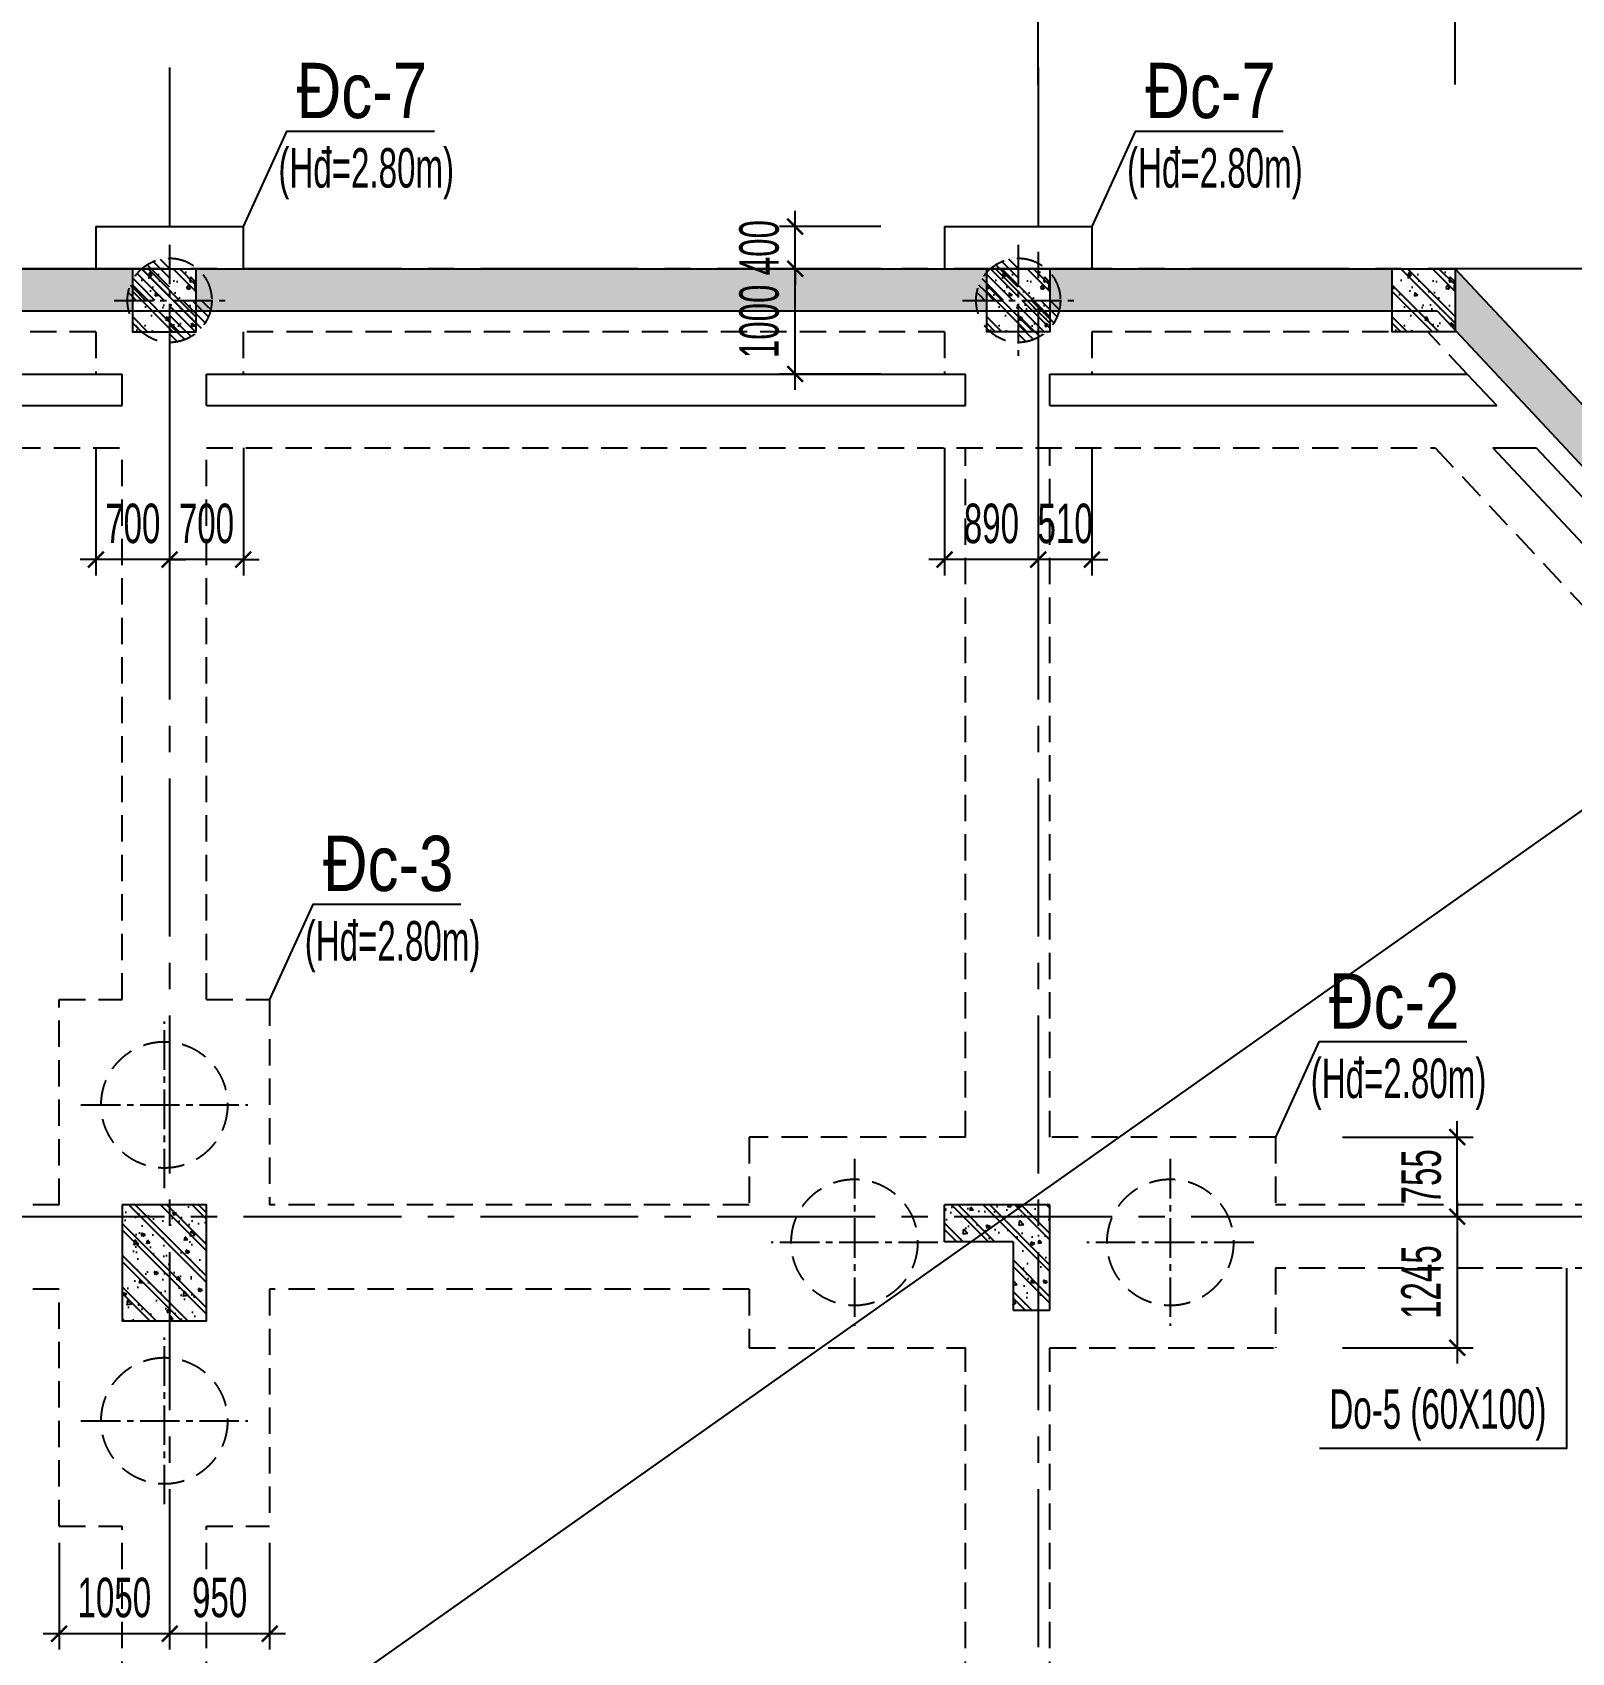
# Model space of a CAD drawing. Extents: x 1719887 to 1865417, y -150890 to 59748.
# Drawn here: x 1821127 to 1835745, y -76989 to -61604 of the extents above; entities that cross this region are included whole.
import ezdxf
from ezdxf.enums import TextEntityAlignment as Align

# ---------------------------------------------------------------- set-up
doc = ezdxf.new("R2010")
doc.units = 0
doc.header["$LTSCALE"] = 1000
doc.header["$MEASUREMENT"] = 0
doc.header["$PDMODE"] = 3
doc.linetypes.add('CENTER2', pattern=[1.125, 0.75, -0.125, 0.125, -0.125])
doc.linetypes.add('HIDDEN', pattern=[0.375, 0.25, -0.125])
doc.layers.get('0').update_dxf_attribs({"linetype": 'CONTINUOUS'})
doc.layers.get('Defpoints').update_dxf_attribs({"linetype": 'CONTINUOUS'})
for name, color, linetype in [('CDC.01.AXIS', 160, 'CENTER2'), ('CDC.02.DIM', 1, 'CONTINUOUS'), ('CDC.03.BORDER', 3, 'CONTINUOUS'), ('CDC.04.HIDDEN', 8, 'HIDDEN'), ('CDC.05.STEEL', 4, 'CONTINUOUS'), ('CDC.06.TEXT', 2, 'CONTINUOUS'), ('CDC.10.HATCH', 9, 'CONTINUOUS'), ('CDC.11.NOTE', 8, 'CONTINUOUS')]:
    doc.layers.add(name, color=color, linetype=linetype)
doc.layers.add('KCS_Plotter', color=11, linetype='CONTINUOUS', plot=False)
doc.styles.add('ARIAL', font='arial.ttf', dxfattribs={"width": 0.6})
doc.dimstyles.new('D150', dxfattribs={"dimscale": 150, "dimtxt": 2.5, "dimasz": 1, "dimexe": 1, "dimexo": 0, "dimgap": 1, "dimtad": 1, "dimdec": 0, "dimdsep": 46, "dimtxsty": 'ARIAL', "dimblk": 'ARCHTICK', "dimcen": 1, "dimdle": 1, "dimclrd": 1, "dimclre": 1, "dimclrt": 2, "dimadec": 0, "dimazin": 0, "dimtfac": 0.00072, "dimtdec": 0, "dimtix": 1, "dimtmove": 2, "dimatfit": 3, "dimldrblk": 'ARCHTICK', "dimfxl": 1, "dimtolj": 1, "dimlwd": -1, "dimlwe": -1, "dimarcsym": 0})

# ---------------------------------------------------------------- blocks, each defined once
blk = doc.blocks.new('MONG')
at = {"layer": 'CDC.10.HATCH'}
h = blk.add_hatch(dxfattribs=at)
h.set_pattern_fill('CHAU-01', color=256, scale=80, style=0, pattern_type=2)
h.set_pattern_definition([(50, (0, 0), (573.80815, -50.20171), [60, -660]), (355, (0, 0), (-111.00107, 601.7537), [48, -528]), (100.4514, (47.8, -4.2), (462.8075, 551.55163), [50.99215, -560.91369]), (46.1842, (0, 160), (853.79284, -132.4152), [90, -990]), (96.6356, (71.15, 149), (747.73016, 779.2943), [76.48823, -841.3704]), (351.1842, (0, 160), (747.72956, 779.2949), [72, -792]), (21, (80, 120), (477.52564, -322.09511), [60, -660]), (326, (80, 120), (194.65227, 580.12004), [48, -528]), (71.4514, (119.8, 93.16), (672.1781, 258.0244), [50.99215, -560.91369]), (37.5, (0, 0), (9.727884, 266.315083), [0, -521.6, 0, -536, 0, -530]), (7.5, (0, 0), (210.45563, 315.52937), [0, -305.6, 0, -509.6, 0, -202]), (327.5, (-178.4, 0), (427.05795, -18.043897), [0, -200, 0, -624, 0, -828]), (317.5, (-258.4, 0), (466.548935, 80.083986), [0, -260, 0, -414.4, 0, -588]), (45, (0, 0), (-240.416306, 240.416306), []), (45, (0, 98), (-240.416306, 240.416306), [])])
h.paths.add_polyline_path([(1797570, -63848), (1790305, -63848), (1790305, -64248), (1797570, -64248)])
h.paths.add_polyline_path([(1805680, -63848), (1798170, -63848), (1798170, -64248), (1805680, -64248)])
h.paths.add_polyline_path([(1813880, -63848), (1806280, -63848), (1806280, -64248), (1813880, -64248)])
h.paths.add_polyline_path([(1822080, -63848), (1814480, -63848), (1814480, -64248), (1822080, -64248)])
h.paths.add_polyline_path([(1830190, -63848), (1822680, -63848), (1822680, -64248), (1830190, -64248)])
h.paths.add_polyline_path([(1834040, -63848), (1830790, -63848), (1830790, -64248), (1834040, -64248)])
h.paths.add_polyline_path([(1834640, -63848), (1834640, -63848), (1834640, -64433), (1837932, -67954), (1838480, -67954)])
h = blk.add_hatch(dxfattribs=at)
h.set_pattern_fill('CHAU-01', color=256, scale=50, angle=270, style=0, pattern_type=2)
h.set_pattern_definition([(320, (73323.72, -371169.85), (-31.376067, -358.63009), [37.5, -412.5]), (265, (73323.7, -371169.85), (376.09607, 69.37567), [30, -330]), (10.4514, (73321.1, -371199.73), (344.71977, -289.25469), [31.870095, -350.571056]), (316.1842, (73423.7, -371169.85), (-82.75951, -533.62052), [56.25, -618.75]), (6.6356, (73416.8, -371214.3), (487.05894, -467.33135), [47.80514, -525.8565]), (261.1842, (73423.7, -371169.85), (487.0593, -467.33097), [45, -495]), (291, (73398.72, -371219.85), (-201.309445, -298.453526), [37.5, -412.5]), (236, (73398.7, -371219.85), (362.57502, -121.657666), [30, -330]), (341.4514, (73381.94, -371244.72), (161.26525, -420.111314), [31.870095, -350.571056]), (307.5, (73323.72, -371169.85), (166.446927, -6.079928), [0, -326, 0, -335, 0, -331.25]), (277.5, (73323.72, -371169.85), (197.205856, -131.534769), [0, -191, 0, -318.5, 0, -126.25]), (237.5, (73323.72, -371058.35), (-11.277436, -266.911218), [0, -125, 0, -390, 0, -517.5]), (227.5, (73323.72, -371008.35), (50.05249, -291.593085), [0, -162.5, 0, -259, 0, -367.5]), (315, (73323.72, -371169.85), (150.26019, 150.26019), []), (315, (73384.97, -371169.85), (150.26019, 150.26019), [])])
h.paths.add_polyline_path([(1822680, -64449), (1822080, -64449), (1822080, -63849), (1822680, -63849)])
h = blk.add_hatch(dxfattribs=at)
h.set_pattern_fill('CHAU-01', color=256, scale=50, angle=270, style=0, pattern_type=2)
h.set_pattern_definition([(320, (81433.66, -371169.63), (-31.376067, -358.63009), [37.5, -412.5]), (265, (81433.66, -371169.63), (376.09607, 69.37567), [30, -330]), (10.4514, (81431.04, -371199.52), (344.71977, -289.25469), [31.870095, -350.571056]), (316.1842, (81533.66, -371169.63), (-82.75951, -533.62052), [56.25, -618.75]), (6.6356, (81526.76, -371214.1), (487.05894, -467.33135), [47.80514, -525.8565]), (261.1842, (81533.66, -371169.63), (487.0593, -467.33097), [45, -495]), (291, (81508.66, -371219.63), (-201.309445, -298.453526), [37.5, -412.5]), (236, (81508.66, -371219.63), (362.57502, -121.657666), [30, -330]), (341.4514, (81491.9, -371244.5), (161.26525, -420.111314), [31.870095, -350.571056]), (307.5, (81433.66, -371169.63), (166.446927, -6.079928), [0, -326, 0, -335, 0, -331.25]), (277.5, (81433.66, -371169.63), (197.205856, -131.534769), [0, -191, 0, -318.5, 0, -126.25]), (237.5, (81433.66, -371058.13), (-11.277436, -266.911218), [0, -125, 0, -390, 0, -517.5]), (227.5, (81433.66, -371008.13), (50.05249, -291.593085), [0, -162.5, 0, -259, 0, -367.5]), (315, (81433.66, -371169.63), (150.26019, 150.26019), []), (315, (81494.9, -371169.63), (150.26019, 150.26019), [])])
h.paths.add_polyline_path([(1830790, -64448), (1830190, -64448), (1830190, -63848), (1830790, -63848)])
h = blk.add_hatch(dxfattribs=at)
h.set_pattern_fill('CHAU-01', color=256, scale=50, angle=270, style=0, pattern_type=2)
h.set_pattern_definition([(320, (85283.92, -371169), (-31.376067, -358.63009), [37.5, -412.5]), (265, (85283.92, -371169), (376.09607, 69.37567), [30, -330]), (10.4514, (85281.3, -371198.9), (344.71977, -289.25469), [31.870095, -350.571056]), (316.1842, (85383.92, -371169), (-82.75951, -533.62052), [56.25, -618.75]), (6.6356, (85377, -371213.47), (487.05894, -467.33135), [47.80514, -525.8565]), (261.1842, (85383.9, -371169), (487.0593, -467.33097), [45, -495]), (291, (85358.92, -371219), (-201.309445, -298.453526), [37.5, -412.5]), (236, (85358.92, -371219), (362.57502, -121.657666), [30, -330]), (341.4514, (85342.15, -371243.87), (161.26525, -420.111314), [31.870095, -350.571056]), (307.5, (85283.92, -371169), (166.446927, -6.079928), [0, -326, 0, -335, 0, -331.25]), (277.5, (85283.92, -371169), (197.205856, -131.534769), [0, -191, 0, -318.5, 0, -126.25]), (237.5, (85283.92, -371057.5), (-11.277436, -266.911218), [0, -125, 0, -390, 0, -517.5]), (227.5, (85283.92, -371007.5), (50.05249, -291.593085), [0, -162.5, 0, -259, 0, -367.5]), (315, (85283.92, -371169), (150.26019, 150.26019), []), (315, (85345.17, -371169), (150.26019, 150.26019), [])])
h.paths.add_polyline_path([(1834640, -64448), (1834040, -64448), (1834040, -63848), (1834640, -63848)])
h = blk.add_hatch(dxfattribs=at)
h.set_pattern_fill('CHAU-01', color=256, scale=50, style=0, pattern_type=2)
h.set_pattern_definition([(130, (3571359.47, 0), (-358.63009, -31.376067), [37.5, -412.5]), (185, (3571359.47, 0), (69.37567, 376.09607), [30, -330]), (79.5486, (3571329.6, -2.6), (-289.25469, 344.71977), [31.870095, -350.571056]), (133.8158, (3571359.47, 100), (-533.62052, -82.75951), [56.25, -618.75]), (83.3644, (3571315, 93.1), (-467.33135, 487.05894), [47.80514, -525.8565]), (188.8158, (3571359.47, 100), (-467.33097, 487.0593), [45, -495]), (159, (3571309.47, 75), (-298.453526, -201.309445), [37.5, -412.5]), (214, (3571309.47, 75), (-121.657666, 362.57502), [30, -330]), (108.5486, (3571284.6, 58.22), (-420.111314, 161.26525), [31.870095, -350.571056]), (142.5, (3571359.47, 0), (-6.079928, 166.446927), [0, -326, 0, -335, 0, -331.25]), (172.5, (3571359.47, 0), (-131.534769, 197.205856), [0, -191, 0, -318.5, 0, -126.25]), (212.5, (3571470.97, 0), (-266.911218, -11.277436), [0, -125, 0, -390, 0, -517.5]), (222.5, (3571520.97, 0), (-291.593085, 50.05249), [0, -162.5, 0, -259, 0, -367.5]), (135, (3571359.47, 0), (150.26019, 150.26019), []), (135, (3571359.47, 61.25), (150.26019, 150.26019), [])])
h.paths.add_polyline_path([(1822430, -72738), (1822780, -72738), (1822780, -72848), (1822430, -72848)])
h.paths.add_polyline_path([(1822430, -72848), (1822780, -72848), (1822780, -73838), (1822430, -73838)])
h.paths.add_polyline_path([(1821980, -72848), (1822430, -72848), (1822430, -73838), (1821980, -73838)])
h.paths.add_polyline_path([(1821980, -72738), (1822430, -72738), (1822430, -72848), (1821980, -72848)])
h = blk.add_hatch(dxfattribs=at)
h.set_pattern_fill('CHAU-01', color=256, scale=50, style=0, pattern_type=2)
h.set_pattern_definition([(130, (3571359.47, -1e-11), (-358.63009, -31.376067), [37.5, -412.5]), (185, (3571359.47, -1e-11), (69.37567, 376.09607), [30, -330]), (79.5486, (3571329.6, -2.6), (-289.25469, 344.71977), [31.870095, -350.571056]), (133.8158, (3571359.47, 100), (-533.62052, -82.75951), [56.25, -618.75]), (83.3644, (3571315, 93.1), (-467.33135, 487.05894), [47.80514, -525.8565]), (188.8158, (3571359.47, 100), (-467.33097, 487.0593), [45, -495]), (159, (3571309.47, 75), (-298.453526, -201.309445), [37.5, -412.5]), (214, (3571309.47, 75), (-121.657666, 362.57502), [30, -330]), (108.5486, (3571284.6, 58.22), (-420.111314, 161.26525), [31.870095, -350.571056]), (142.5, (3571359.47, -1e-11), (-6.079928, 166.446927), [0, -326, 0, -335, 0, -331.25]), (172.5, (3571359.47, -1e-11), (-131.534769, 197.205856), [0, -191, 0, -318.5, 0, -126.25]), (212.5, (3571470.97, -1e-11), (-266.911218, -11.277436), [0, -125, 0, -390, 0, -517.5]), (222.5, (3571520.97, -1e-11), (-291.593085, 50.05249), [0, -162.5, 0, -259, 0, -367.5]), (135, (3571359.47, -1e-11), (150.26019, 150.26019), []), (135, (3571359.47, 61.25), (150.26019, 150.26019), [])])
h.paths.add_polyline_path([(1830680, -72848), (1830790, -72848), (1830790, -73738), (1830680, -73738)])
h.paths.add_polyline_path([(1829790, -72848), (1830680, -72848), (1830680, -73738), (1830440, -73738), (1830440, -73088), (1829790, -73088)])
h.paths.add_polyline_path([(1829790, -72738), (1830680, -72738), (1830680, -72848), (1829790, -72848)])
h.paths.add_polyline_path([(1830680, -72738), (1830790, -72738), (1830790, -72848), (1830680, -72848)])
at = {"layer": 'CDC.01.AXIS', "ltscale": 2}
for p, q in [((1822430, -61938), (1822430, -120474)), ((1830680, -61938), (1830680, -120474)), ((1733131, -63847), (1840145, -63847)), ((1733131, -72848), (1840145, -72848))]:
    blk.add_line(p, q, dxfattribs=at)
at = {"layer": 'CDC.05.STEEL'}
for p, q in [((1738264, -63848), (1834640, -63848)), ((1834640, -63848), (1838480, -67954)), ((1738438, -64248), (1834467, -64248)), ((1834467, -64248), (1838080, -68112))]:
    blk.add_line(p, q, dxfattribs=at)
at = {"layer": 'CDC.05.STEEL', "ltscale": 2000}
for p, q in [((1830790, -72738), (1829790, -72738)), ((1829790, -73088), (1829790, -72738)), ((1830790, -73738), (1830790, -72738)), ((1830440, -73088), (1829790, -73088)), ((1830440, -73088), (1830440, -73738)), ((1830440, -73738), (1830790, -73738))]:
    blk.add_line(p, q, dxfattribs=at)
for points in [[(1822680, -63849), (1822680, -64449), (1822080, -64449), (1822080, -63849)], [(1830790, -63848), (1830790, -64448), (1830190, -64448), (1830190, -63848)], [(1834640, -63848), (1834640, -64448), (1834040, -64448), (1834040, -63848)], [(1821980, -72738), (1821980, -73838), (1822780, -73838), (1822780, -72738)]]:
    blk.add_lwpolyline(points, close=True, dxfattribs=at)
blk = doc.blocks.new('_ARCHTICK')
at = {"color": 0, "linetype": 'ByBlock', "const_width": 0.15}
blk.add_lwpolyline([(-0.5, -0.5), (0.5, 0.5)], dxfattribs=at)
blk = doc.blocks.new('*D237')
at = {"layer": 'CDC.02.DIM', "color": 1, "transparency": 16777216}
for p, q in [((1822430, -75947), (1822430, -76960)), ((1823380, -75947), (1823380, -76960)), ((1823530, -76810), (1822280, -76810))]:
    blk.add_line(p, q, dxfattribs=at)
at = {"layer": 'Defpoints', "color": 0, "transparency": 16777216}
for p in [(1822430, -75947), (1823380, -75947), (1822430, -76810)]:
    blk.add_point(p, dxfattribs=at)
at = {"layer": 'CDC.02.DIM', "color": 1, "transparency": 16777216, "xscale": 150, "yscale": 150, "zscale": 150, "rotation": 180}
blk.add_blockref('_ARCHTICK', (1822430, -76810), dxfattribs=at)
at = {"layer": 'CDC.02.DIM', "color": 1, "transparency": 16777216, "xscale": 150, "yscale": 150, "zscale": 150}
blk.add_blockref('_ARCHTICK', (1823380, -76810), dxfattribs=at)
at = {"layer": 'CDC.02.DIM', "color": 2, "transparency": 16777216, "insert": (1822905, -76468), "char_height": 375, "attachment_point": 5, "style": 'ARIAL'}
blk.add_mtext('\\A1;950', dxfattribs=at)
blk = doc.blocks.new('*D238')
at = {"layer": 'CDC.02.DIM', "color": 1, "transparency": 16777216}
for p, q in [((1821380, -75947), (1821380, -76960)), ((1822430, -75947), (1822430, -76960)), ((1822580, -76810), (1821230, -76810))]:
    blk.add_line(p, q, dxfattribs=at)
at = {"layer": 'Defpoints', "color": 0, "transparency": 16777216}
for p in [(1821380, -75947), (1822430, -75947), (1821380, -76810)]:
    blk.add_point(p, dxfattribs=at)
at = {"layer": 'CDC.02.DIM', "color": 1, "transparency": 16777216, "xscale": 150, "yscale": 150, "zscale": 150, "rotation": 180}
blk.add_blockref('_ARCHTICK', (1821380, -76810), dxfattribs=at)
at = {"layer": 'CDC.02.DIM', "color": 1, "transparency": 16777216, "xscale": 150, "yscale": 150, "zscale": 150}
blk.add_blockref('_ARCHTICK', (1822430, -76810), dxfattribs=at)
at = {"layer": 'CDC.02.DIM', "color": 2, "transparency": 16777216, "insert": (1821905, -76468), "char_height": 375, "attachment_point": 5, "style": 'ARIAL'}
blk.add_mtext('\\A1;1050', dxfattribs=at)
blk = doc.blocks.new('*D275')
at = {"layer": 'CDC.02.DIM', "color": 1, "transparency": 16777216}
for p, q in [((1830680, -65548), (1830680, -66760)), ((1831190, -65548), (1831190, -66760)), ((1830680, -66610), (1830530, -66610)), ((1831190, -66610), (1830680, -66610)), ((1831190, -66610), (1831340, -66610))]:
    blk.add_line(p, q, dxfattribs=at)
at = {"layer": 'Defpoints', "color": 0, "transparency": 16777216}
for p in [(1830680, -65548), (1831190, -65548), (1830680, -66610)]:
    blk.add_point(p, dxfattribs=at)
at = {"layer": 'CDC.02.DIM', "color": 1, "transparency": 16777216, "xscale": 150, "yscale": 150, "zscale": 150}
blk.add_blockref('_ARCHTICK', (1830680, -66610), dxfattribs=at)
at = {"layer": 'CDC.02.DIM', "color": 1, "transparency": 16777216, "xscale": 150, "yscale": 150, "zscale": 150, "rotation": 180}
blk.add_blockref('_ARCHTICK', (1831190, -66610), dxfattribs=at)
at = {"layer": 'CDC.02.DIM', "color": 2, "transparency": 16777216, "insert": (1830935, -66269), "char_height": 375, "attachment_point": 5, "style": 'ARIAL'}
blk.add_mtext('\\A1;510', dxfattribs=at)
blk = doc.blocks.new('*D276')
at = {"layer": 'CDC.02.DIM', "color": 1, "transparency": 16777216}
for p, q in [((1829790, -65548), (1829790, -66760)), ((1830680, -65548), (1830680, -66760)), ((1830830, -66610), (1829640, -66610))]:
    blk.add_line(p, q, dxfattribs=at)
at = {"layer": 'Defpoints', "color": 0, "transparency": 16777216}
for p in [(1829790, -65548), (1830680, -65548), (1829790, -66610)]:
    blk.add_point(p, dxfattribs=at)
at = {"layer": 'CDC.02.DIM', "color": 1, "transparency": 16777216, "xscale": 150, "yscale": 150, "zscale": 150, "rotation": 180}
blk.add_blockref('_ARCHTICK', (1829790, -66610), dxfattribs=at)
at = {"layer": 'CDC.02.DIM', "color": 1, "transparency": 16777216, "xscale": 150, "yscale": 150, "zscale": 150}
blk.add_blockref('_ARCHTICK', (1830680, -66610), dxfattribs=at)
at = {"layer": 'CDC.02.DIM', "color": 2, "transparency": 16777216, "insert": (1830235, -66269), "char_height": 375, "attachment_point": 5, "style": 'ARIAL'}
blk.add_mtext('\\A1;890', dxfattribs=at)
blk = doc.blocks.new('*D277')
at = {"layer": 'CDC.02.DIM', "color": 1, "transparency": 16777216}
for p, q in [((1822430, -65548), (1822430, -66760)), ((1823130, -65548), (1823130, -66760)), ((1822430, -66610), (1822280, -66610)), ((1823130, -66610), (1822430, -66610)), ((1823130, -66610), (1823280, -66610))]:
    blk.add_line(p, q, dxfattribs=at)
at = {"layer": 'Defpoints', "color": 0, "transparency": 16777216}
for p in [(1822430, -65548), (1823130, -65548), (1822430, -66610)]:
    blk.add_point(p, dxfattribs=at)
at = {"layer": 'CDC.02.DIM', "color": 1, "transparency": 16777216, "xscale": 150, "yscale": 150, "zscale": 150}
blk.add_blockref('_ARCHTICK', (1822430, -66610), dxfattribs=at)
at = {"layer": 'CDC.02.DIM', "color": 1, "transparency": 16777216, "xscale": 150, "yscale": 150, "zscale": 150, "rotation": 180}
blk.add_blockref('_ARCHTICK', (1823130, -66610), dxfattribs=at)
at = {"layer": 'CDC.02.DIM', "color": 2, "transparency": 16777216, "insert": (1822780, -66269), "char_height": 375, "attachment_point": 5, "style": 'ARIAL'}
blk.add_mtext('\\A1;700', dxfattribs=at)
blk = doc.blocks.new('*D278')
at = {"layer": 'CDC.02.DIM', "color": 1, "transparency": 16777216}
for p, q in [((1821730, -65548), (1821730, -66760)), ((1822430, -65548), (1822430, -66760)), ((1821730, -66610), (1821580, -66610)), ((1822430, -66610), (1821730, -66610)), ((1822430, -66610), (1822580, -66610))]:
    blk.add_line(p, q, dxfattribs=at)
at = {"layer": 'Defpoints', "color": 0, "transparency": 16777216}
for p in [(1821730, -65548), (1822430, -65548), (1821730, -66610)]:
    blk.add_point(p, dxfattribs=at)
at = {"layer": 'CDC.02.DIM', "color": 1, "transparency": 16777216, "xscale": 150, "yscale": 150, "zscale": 150}
blk.add_blockref('_ARCHTICK', (1821730, -66610), dxfattribs=at)
at = {"layer": 'CDC.02.DIM', "color": 1, "transparency": 16777216, "xscale": 150, "yscale": 150, "zscale": 150, "rotation": 180}
blk.add_blockref('_ARCHTICK', (1822430, -66610), dxfattribs=at)
at = {"layer": 'CDC.02.DIM', "color": 2, "transparency": 16777216, "insert": (1822080, -66269), "char_height": 375, "attachment_point": 5, "style": 'ARIAL'}
blk.add_mtext('\\A1;700', dxfattribs=at)
blk = doc.blocks.new('*D293')
at = {"layer": 'CDC.02.DIM', "color": 1, "transparency": 16777216}
for p, q in [((1828371, -64998), (1828371, -63698)), ((1829184, -63848), (1828221, -63848)), ((1829184, -64848), (1828221, -64848))]:
    blk.add_line(p, q, dxfattribs=at)
at = {"layer": 'Defpoints', "color": 0, "transparency": 16777216}
for p in [(1828371, -63848), (1829184, -63848), (1829184, -64848)]:
    blk.add_point(p, dxfattribs=at)
at = {"layer": 'CDC.02.DIM', "color": 1, "transparency": 16777216, "xscale": 150, "yscale": 150, "zscale": 150}
for p, rotation in [((1828371, -63848), 90), ((1828371, -64848), 270)]:
    blk.add_blockref('_ARCHTICK', p, dxfattribs=dict(at, rotation=rotation))
at = {"layer": 'CDC.02.DIM', "color": 2, "transparency": 16777216, "insert": (1828030, -64348), "char_height": 375, "attachment_point": 5, "rotation": 90, "style": 'ARIAL'}
blk.add_mtext('\\A1;1000', dxfattribs=at)
blk = doc.blocks.new('*D294')
at = {"layer": 'CDC.02.DIM', "color": 1, "transparency": 16777216}
for p, q in [((1828371, -63448), (1828371, -63298)), ((1829184, -63448), (1828221, -63448)), ((1828371, -63848), (1828371, -63448)), ((1829184, -63848), (1828221, -63848)), ((1828371, -63848), (1828371, -63998))]:
    blk.add_line(p, q, dxfattribs=at)
at = {"layer": 'Defpoints', "color": 0, "transparency": 16777216}
for p in [(1828371, -63448), (1829184, -63448), (1829184, -63848)]:
    blk.add_point(p, dxfattribs=at)
at = {"layer": 'CDC.02.DIM', "color": 1, "transparency": 16777216, "xscale": 150, "yscale": 150, "zscale": 150}
for p, rotation in [((1828371, -63448), 270), ((1828371, -63848), 90)]:
    blk.add_blockref('_ARCHTICK', p, dxfattribs=dict(at, rotation=rotation))
at = {"layer": 'CDC.02.DIM', "color": 2, "transparency": 16777216, "insert": (1828030, -63648), "char_height": 375, "attachment_point": 5, "rotation": 90, "style": 'ARIAL'}
blk.add_mtext('\\A1;400', dxfattribs=at)
blk = doc.blocks.new('*D429')
at = {"layer": 'CDC.02.DIM', "color": 1, "transparency": 16777216}
for p, q in [((1834659, -72094), (1834659, -71944)), ((1833570, -72094), (1834809, -72094)), ((1834659, -72849), (1834659, -72094)), ((1833570, -72849), (1834809, -72849)), ((1834659, -72849), (1834659, -72999))]:
    blk.add_line(p, q, dxfattribs=at)
at = {"layer": 'Defpoints', "color": 0, "transparency": 16777216}
for p in [(1833570, -72094), (1834659, -72094), (1833570, -72849)]:
    blk.add_point(p, dxfattribs=at)
at = {"layer": 'CDC.02.DIM', "color": 1, "transparency": 16777216, "xscale": 150, "yscale": 150, "zscale": 150}
for p, rotation in [((1834659, -72094), 270), ((1834659, -72849), 90)]:
    blk.add_blockref('_ARCHTICK', p, dxfattribs=dict(at, rotation=rotation))
at = {"layer": 'CDC.02.DIM', "color": 2, "transparency": 16777216, "insert": (1834318, -72471), "char_height": 375, "attachment_point": 5, "rotation": 90, "style": 'ARIAL'}
blk.add_mtext('\\A1;755', dxfattribs=at)
blk = doc.blocks.new('*D430')
at = {"layer": 'CDC.02.DIM', "color": 1, "transparency": 16777216}
for p, q in [((1834659, -72699), (1834659, -74244)), ((1833570, -72849), (1834809, -72849)), ((1833570, -74094), (1834809, -74094))]:
    blk.add_line(p, q, dxfattribs=at)
at = {"layer": 'Defpoints', "color": 0, "transparency": 16777216}
for p in [(1833570, -72849), (1833570, -74094), (1834659, -74094)]:
    blk.add_point(p, dxfattribs=at)
at = {"layer": 'CDC.02.DIM', "color": 1, "transparency": 16777216, "xscale": 150, "yscale": 150, "zscale": 150}
for p, rotation in [((1834659, -72849), 90), ((1834659, -74094), 270)]:
    blk.add_blockref('_ARCHTICK', p, dxfattribs=dict(at, rotation=rotation))
at = {"layer": 'CDC.02.DIM', "color": 2, "transparency": 16777216, "insert": (1834317, -73471), "char_height": 375, "attachment_point": 5, "rotation": 90, "style": 'ARIAL'}
blk.add_mtext('\\A1;1245', dxfattribs=at)
blk = doc.blocks.new('*D1065')
at = {"layer": 'CDC.02.DIM', "color": 1, "transparency": 16777216}
for p, q in [((1830680, -62098), (1830680, -61205)), ((1834639, -62098), (1834639, -61205)), ((1830530, -61355), (1834789, -61355))]:
    blk.add_line(p, q, dxfattribs=at)
at = {"layer": 'Defpoints', "color": 0, "transparency": 16777216}
for p in [(1834639, -61355), (1830680, -62098), (1834639, -62098)]:
    blk.add_point(p, dxfattribs=at)
at = {"layer": 'CDC.02.DIM', "color": 1, "transparency": 16777216, "xscale": 150, "yscale": 150, "zscale": 150, "rotation": 180}
blk.add_blockref('_ARCHTICK', (1830680, -61355), dxfattribs=at)
at = {"layer": 'CDC.02.DIM', "color": 1, "transparency": 16777216, "xscale": 150, "yscale": 150, "zscale": 150}
blk.add_blockref('_ARCHTICK', (1834639, -61355), dxfattribs=at)
at = {"layer": 'CDC.02.DIM', "color": 2, "transparency": 16777216, "insert": (1832659, -61013), "char_height": 375, "attachment_point": 5, "style": 'ARIAL'}
blk.add_mtext('\\A1;3960', dxfattribs=at)
blk = doc.blocks.new('*D1066')
at = {"layer": 'CDC.02.DIM', "color": 1, "transparency": 16777216}
for p, q in [((1834639, -62098), (1834639, -61205)), ((1838480, -62098), (1838480, -61205)), ((1834489, -61355), (1838630, -61355))]:
    blk.add_line(p, q, dxfattribs=at)
at = {"layer": 'Defpoints', "color": 0, "transparency": 16777216}
for p in [(1838480, -61355), (1834639, -62098), (1838480, -62098)]:
    blk.add_point(p, dxfattribs=at)
at = {"layer": 'CDC.02.DIM', "color": 1, "transparency": 16777216, "xscale": 150, "yscale": 150, "zscale": 150, "rotation": 180}
blk.add_blockref('_ARCHTICK', (1834639, -61355), dxfattribs=at)
at = {"layer": 'CDC.02.DIM', "color": 1, "transparency": 16777216, "xscale": 150, "yscale": 150, "zscale": 150}
blk.add_blockref('_ARCHTICK', (1838480, -61355), dxfattribs=at)
at = {"layer": 'CDC.02.DIM', "color": 2, "transparency": 16777216, "insert": (1836559, -61013), "char_height": 375, "attachment_point": 5, "style": 'ARIAL'}
blk.add_mtext('\\A1;3840', dxfattribs=at)

msp = doc.modelspace()

# ---------------------------------------------------------------- hatches: boundary and pattern name
at = {"layer": 'CDC.10.HATCH'}
h = msp.add_hatch(dxfattribs=at)
h.set_pattern_fill('ANSI31', color=256, scale=500, style=0)
h.set_pattern_definition([(135, (3599093.433, 17236.047), (44.1941738, 44.1941738), [])])
edge = h.paths.add_edge_path()
edge.add_line((1822429.8, -63748.3), (1822429.8, -64148.3))
edge.add_line((1822429.8, -64148.3), (1822029.8, -64148.3))
edge.add_ellipse((1822429.8, -64148.3), major_axis=(282.8, 282.8), ratio=1, start_angle=45, end_angle=135, ccw=False)
edge = h.paths.add_edge_path()
edge.add_line((1822429.8, -64148.3), (1822829.8, -64148.3))
edge.add_ellipse((1822429.8, -64148.3), major_axis=(282.8, 282.8), ratio=1, start_angle=225, end_angle=315, ccw=False)
edge.add_line((1822429.8, -64548.3), (1822429.8, -64148.3))
h = msp.add_hatch(dxfattribs=at)
h.set_pattern_fill('ANSI31', color=256, scale=500, style=0)
h.set_pattern_definition([(135, (3607153.376, 17236.047), (44.1941738, 44.1941738), [])])
edge = h.paths.add_edge_path()
edge.add_line((1830489.7, -63748.3), (1830489.7, -64148.3))
edge.add_line((1830489.7, -64148.3), (1830089.7, -64148.3))
edge.add_ellipse((1830489.7, -64148.3), major_axis=(282.8, 282.8), ratio=1, start_angle=45, end_angle=135, ccw=False)
edge = h.paths.add_edge_path()
edge.add_line((1830489.7, -64148.3), (1830889.7, -64148.3))
edge.add_ellipse((1830489.7, -64148.3), major_axis=(282.8, 282.8), ratio=1, start_angle=225, end_angle=315, ccw=False)
edge.add_line((1830489.7, -64548.3), (1830489.7, -64148.3))

# ---------------------------------------------------------------- linework, layer by layer
at = {"layer": 'CDC.01.AXIS', "ltscale": 0.5}
for p, q in [((1822429.8, -63620.3), (1822429.8, -64676.3)), ((1830489.7, -63620.3), (1830489.7, -64676.3)), ((1821901.8, -64148.3), (1822957.8, -64148.3)), ((1829961.7, -64148.3), (1831017.7, -64148.3)), ((1822379.7, -72580), (1822379.7, -70996)), ((1821587.7, -71788), (1823171.7, -71788)), ((1828933.8, -72301.5), (1828933.8, -73885.5)), ((1831933.8, -72301.5), (1831933.8, -73885.5)), ((1829725.8, -73093.5), (1828141.8, -73093.5)), ((1832725.8, -73093.5), (1831141.8, -73093.5)), ((1822379.7, -75580), (1822379.7, -73996)), ((1821587.7, -74788), (1823171.7, -74788))]:
    msp.add_line(p, q, dxfattribs=at)
at = {"layer": 'CDC.03.BORDER'}
for p, q in [((1821729.8, -63448.3), (1821729.8, -63848.3)), ((1821729.8, -63448.3), (1823129.8, -63448.3)), ((1823129.8, -63448.3), (1823129.8, -63848.3)), ((1829789.7, -63448.3), (1829789.7, -63848.3)), ((1829789.7, -63448.3), (1831189.7, -63448.3)), ((1831189.7, -63448.3), (1831189.7, -63848.3)), ((1814579.7, -64848.3), (1821979.7, -64848.3)), ((1821729.8, -64848.3), (1821979.7, -64848.3)), ((1821979.7, -65148.3), (1821979.7, -64848.3)), ((1822779.7, -64848.3), (1823129.8, -64848.3)), ((1822779.7, -64848.3), (1829989.7, -64848.3)), ((1822779.7, -65148.3), (1822779.7, -64848.3)), ((1829789.7, -64848.3), (1829989.7, -64848.3)), ((1829989.7, -65148.3), (1829989.7, -64848.3)), ((1830789.7, -64848.3), (1831189.7, -64848.3)), ((1830789.7, -64848.3), (1834754.4, -64848.3)), ((1830789.7, -65148.3), (1830789.7, -64848.3)), ((1834754.4, -64848.3), (1835034.9, -65148.3)), ((1814579.7, -65148.3), (1821979.7, -65148.3)), ((1822779.7, -65148.3), (1829989.7, -65148.3)), ((1830789.7, -65148.3), (1835034.9, -65148.3)), ((1834998.2, -65548.3), (1836779.9, -67453.7)), ((1834998.2, -65548.3), (1835409, -65548.3)), ((1835409, -65548.3), (1836779.9, -67014.5))]:
    msp.add_line(p, q, dxfattribs=at)
at = {"layer": 'CDC.04.HIDDEN'}
for p, q in [((1821729.8, -64448.3), (1814879.8, -64448.2)), ((1821729.8, -64448.3), (1821729.8, -64848.3)), ((1823129.8, -64448.3), (1823129.8, -64848.3)), ((1829789.7, -64448.3), (1823129.8, -64448.3)), ((1829789.7, -64448.3), (1829789.7, -64848.3)), ((1831189.7, -64448.3), (1831189.7, -64848.3)), ((1834380.5, -64448.3), (1831189.7, -64448.3)), ((1834754.4, -64848.3), (1834380.5, -64448.3)), ((1814579.7, -65548.3), (1821979.7, -65548.3)), ((1821979.7, -70788), (1821979.7, -65548.3)), ((1822779.7, -70788), (1822779.7, -65548.3)), ((1822779.7, -65548.3), (1834450.6, -65548.3)), ((1829989.7, -72093.5), (1829989.7, -65548.3)), ((1830789.7, -72093.5), (1830789.7, -65548.3)), ((1834450.6, -65548.3), (1836779.9, -68039.4)), ((1821379.7, -72738), (1821379.7, -70788)), ((1821379.7, -70788), (1821979.7, -70788)), ((1822779.7, -70788), (1823379.7, -70788)), ((1823379.7, -70788), (1823379.7, -72738)), ((1829989.7, -72093.5), (1827933.8, -72093.5)), ((1827933.8, -72093.5), (1827933.8, -72738)), ((1832933.8, -72093.5), (1830789.7, -72093.5)), ((1832933.8, -72093.5), (1832933.8, -72738)), ((1821379.7, -72738), (1815179.7, -72738)), ((1827933.8, -72738), (1823379.7, -72738)), ((1836779.9, -72738), (1832933.8, -72738)), ((1832933.8, -73338), (1832933.8, -74093.5)), ((1836779.9, -73338), (1832933.8, -73338)), ((1821379.7, -73538), (1815179.7, -73538)), ((1821379.7, -75788), (1821379.7, -73538)), ((1827933.8, -73538), (1823379.7, -73538)), ((1823379.7, -73538), (1823379.7, -75788)), ((1827933.8, -73538), (1827933.8, -74093.5)), ((1827933.8, -74093.5), (1829989.7, -74093.5)), ((1829989.7, -79197.7), (1829989.7, -74093.5)), ((1830789.7, -79197.7), (1830789.7, -74093.5)), ((1830789.7, -74093.5), (1832933.8, -74093.5)), ((1821379.7, -75788), (1821979.7, -75788)), ((1821979.7, -79197.7), (1821979.7, -75788)), ((1822779.7, -79197.7), (1822779.7, -75788)), ((1822779.7, -75788), (1823379.7, -75788))]:
    msp.add_line(p, q, dxfattribs=at)
for centre, radius in [((1822429.8, -64148.3), 400), ((1830489.7, -64148.3), 400), ((1822379.7, -71788), 600), ((1828933.8, -73093.5), 600), ((1831933.8, -73093.5), 600), ((1822379.7, -74788), 600)]:
    msp.add_circle(centre, radius, dxfattribs=at)
at = {"layer": 'CDC.11.NOTE'}
for points in [[(1824944.8, -62545.5), (1823540, -62545.5), (1823129.8, -63448.3)], [(1833004.7, -62545.5), (1831600, -62545.5), (1831189.7, -63448.3)], [(1825194.7, -69885.2), (1823790, -69885.2), (1823379.7, -70788)], [(1834748.8, -71190.7), (1833344.1, -71190.7), (1832933.8, -72093.5)], [(1835697.1, -73338), (1835697.1, -75049.7), (1833349.2, -75049.7)]]:
    msp.add_lwpolyline(points, dxfattribs=at)
at = {"layer": 'KCS_Plotter'}
msp.add_line((1865416.7, -48101.8), (1719886.7, -150889.9), dxfattribs=at)

# ---------------------------------------------------------------- block references
at = {"layer": 'CDC.10.HATCH'}
msp.add_blockref('MONG', (0, 0), dxfattribs=at)

# ---------------------------------------------------------------- texts
at = {"layer": 'CDC.06.TEXT', "style": 'ARIAL'}
for s, height, width, p in [('Đc-7', 525, 0.8, (1824255.8, -62155.4)), ('Đc-7', 525, 0.8, (1832315.7, -62155.4)), ('(Hđ=2.80m)', 375, 0.6, (1824297.2, -62890.3)), ('(Hđ=2.80m)', 375, 0.6, (1832357.2, -62890.3)), ('Đc-3', 525, 0.8, (1824505.7, -69495.1)), ('(Hđ=2.80m)', 375, 0.6, (1824547.2, -70229.9)), ('Đc-2', 525, 0.8, (1834059.9, -70800.6)), ('(Hđ=2.80m)', 375, 0.6, (1834101.3, -71535.5)), ('Do-5 (60X100)', 375, 0.6, (1834475.6, -74675.7))]:
    msp.add_text(s, height=height, dxfattribs=dict(at, width=width)).set_placement(p, align=Align.MIDDLE_CENTER)

# ---------------------------------------------------------------- dimensions: what is measured, and where the dimension line sits
at = {"layer": 'CDC.02.DIM'}
for base, p1, p2, picture, middle in [((1834639.2471, -61354.7938), (1830679.7224, -62097.8879), (1834639.2471, -62097.8879), '*D1065', (1832659.4848, -61013.201)), ((1838479.7224, -61354.7938), (1834639.2471, -62097.8879), (1838479.7224, -62097.8879), '*D1066', (1836559.4848, -61013.201))]:
    dim = msp.add_linear_dim(base=base, p1=p1, p2=p2, dimstyle='D150', dxfattribs=at)
    dim.commit()
    dim.dimension.update_dxf_attribs({"geometry": picture, "text_midpoint": middle})
for base, p1, p2, angle, picture, middle in [((1828371.1, -63448.3), (1829183.7, -63848.3), (1829183.7, -63448.3), 90, '*D294', (1828029.7, -63648.3)), ((1828371.1, -63848.3), (1829183.7, -64848.3), (1829183.7, -63848.3), 90, '*D293', (1828029.7, -64348.3)), ((1821729.8, -66610.2), (1822429.7, -65548.3), (1821729.8, -65548.3), 180, '*D278', (1822079.7, -66268.7)), ((1822429.7, -66610.2), (1823129.8, -65548.3), (1822429.7, -65548.3), 180, '*D277', (1822779.7, -66268.7)), ((1829789.7, -66610.2), (1830679.7, -65548.3), (1829789.7, -65548.3), 180, '*D276', (1830234.7, -66268.7)), ((1830679.7, -66610.2), (1831189.7, -65548.3), (1830679.7, -65548.3), 180, '*D275', (1830934.7, -66268.7)), ((1834658.7, -72093.5), (1833569.8, -72848.7), (1833569.8, -72093.5), 90, '*D429', (1834318, -72471.1)), ((1834658.7, -74093.5), (1833569.8, -72848.7), (1833569.8, -74093.5), 90, '*D430', (1834317.3, -73471.1)), ((1821379.7, -76809.6), (1822429.7, -75947.3), (1821379.7, -75947.3), 180, '*D238', (1821904.7, -76468.1)), ((1822429.7, -76809.6), (1823379.7, -75947.3), (1822429.7, -75947.3), 180, '*D237', (1822904.7, -76468.1))]:
    dim = msp.add_linear_dim(base=base, p1=p1, p2=p2, angle=angle, dimstyle='D150', dxfattribs=at)
    dim.commit()
    dim.dimension.update_dxf_attribs({"geometry": picture, "text_midpoint": middle})

doc.saveas('drawing.dxf')
